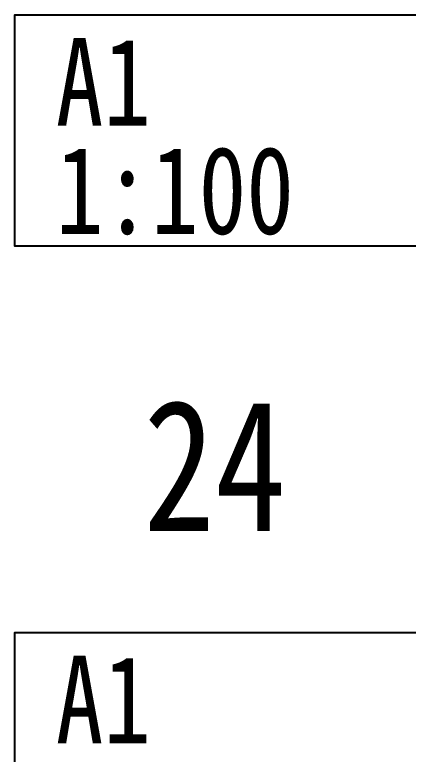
# Model space of a CAD drawing. Extents: x 27938 to 725830, y -209821 to 1628073.
# Drawn here: x 363030 to 393300, y -61783 to -4910 of the extents above; entities that cross this region are included whole.
import ezdxf

# ---------------------------------------------------------------- set-up
doc = ezdxf.new("R2010")
doc.units = 0
doc.header["$LTSCALE"] = 1000
doc.header["$MEASUREMENT"] = 0
doc.layers.add('text', color=7, linetype='Continuous')
doc.styles.add('黑体', font='')
doc.styles.get('黑体').set_extended_font_data('SimHei')

msp = doc.modelspace()

# ---------------------------------------------------------------- linework, layer by layer
at = {"layer": 'text', "color": 2}
for points in [[(394030.5, -22718.3), (363030.5, -22718.3), (363030.5, -4909.9), (394030.5, -4909.9)], [(394030.5, -70226.6), (363030.5, -70226.6), (363030.5, -52418.3), (394030.5, -52418.3)]]:
    msp.add_lwpolyline(points, close=True, dxfattribs=at)

# ---------------------------------------------------------------- texts
at = {"layer": 'text', "color": 2, "style": '黑体', "width": 0.8}
for s, p in [('A1', (366183.8, -13435.5)), ('1:100', (366193.6, -21761.6)), ('A1', (366183.8, -60943.9))]:
    msp.add_text(s, height=6729.45, dxfattribs=at).set_placement(p)
at = {"layer": 'text', "color": 1, "style": '黑体', "width": 0.8}
msp.add_text('24', height=10094.18, dxfattribs=at).set_placement((372928.7, -44625.7))

doc.saveas('drawing.dxf')
